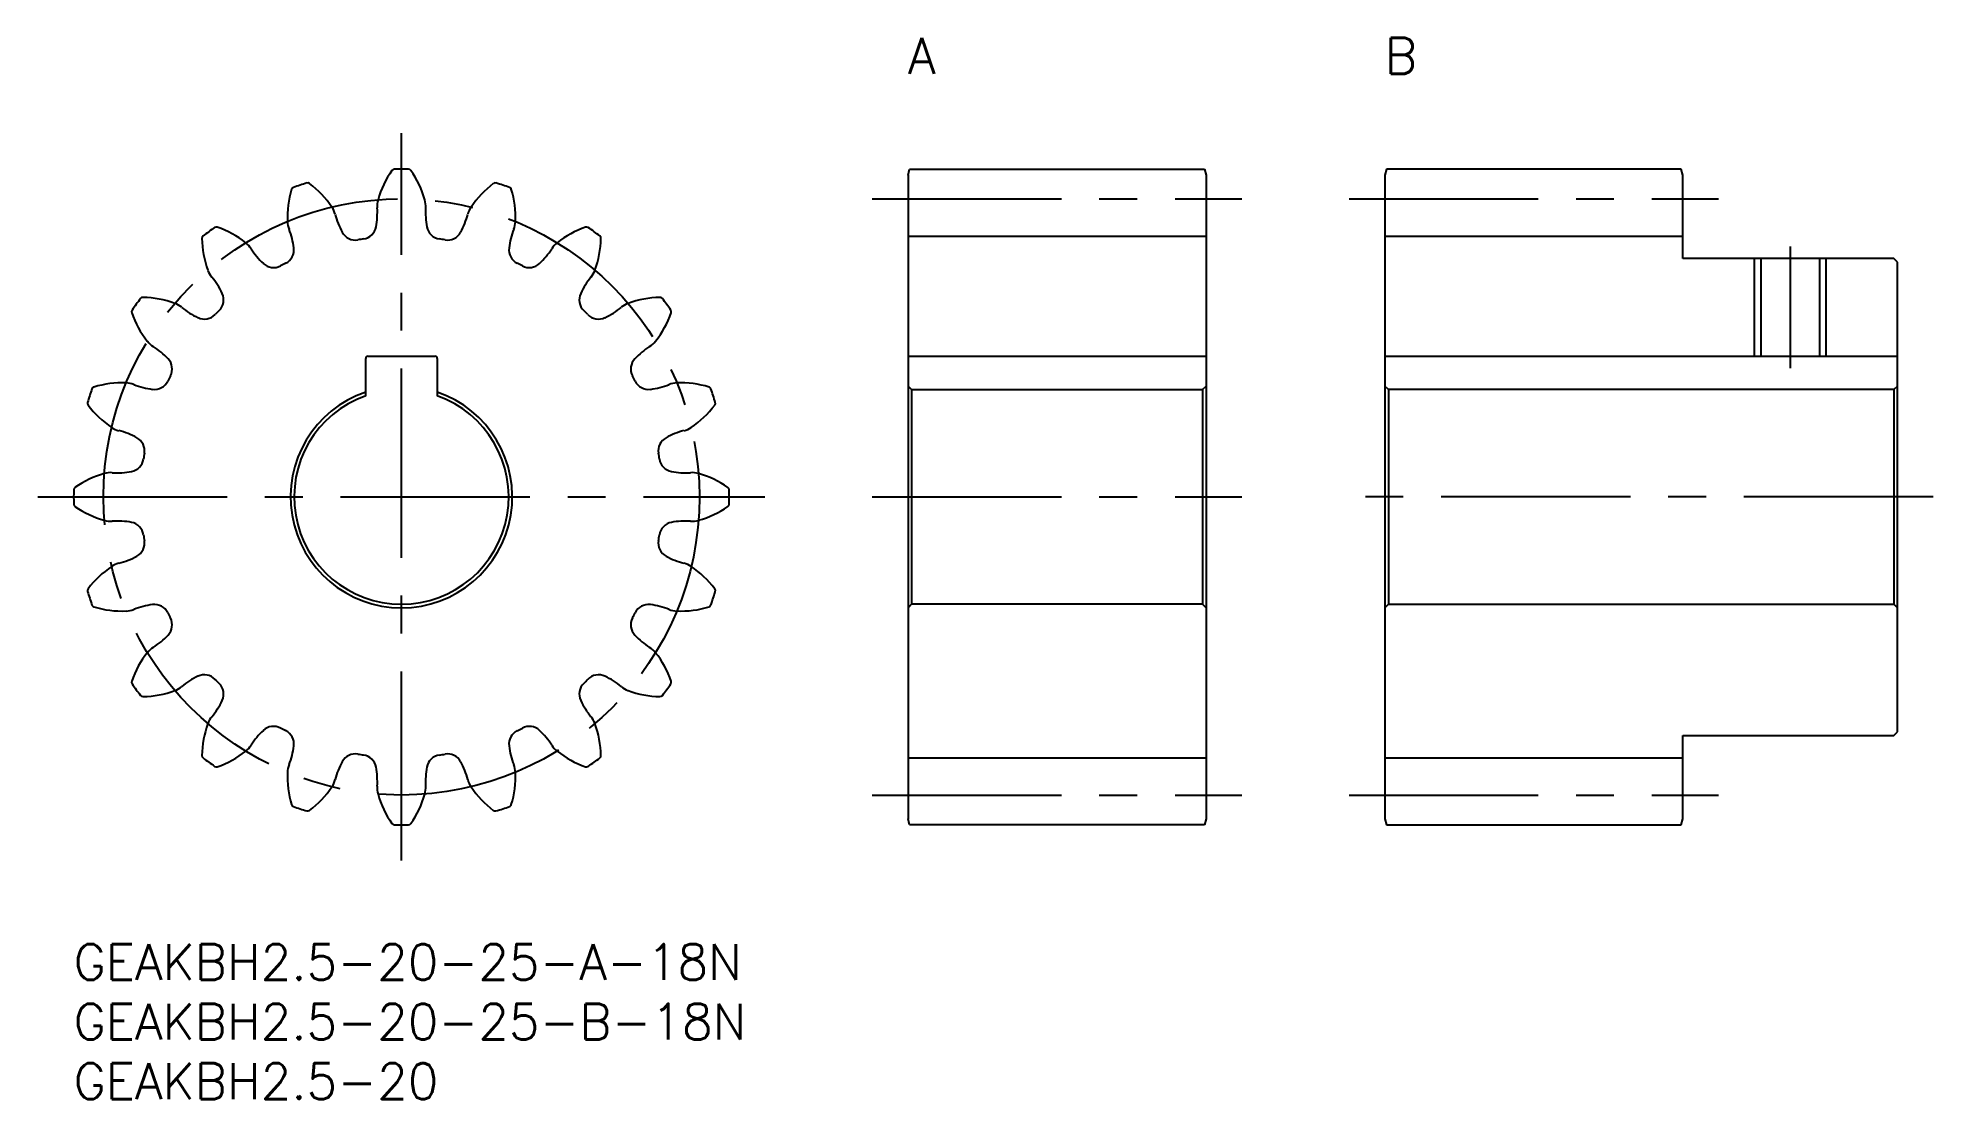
# Model space of a CAD drawing. Extents: x -3 to 156, y -13 to 76.
import ezdxf

# ---------------------------------------------------------------- set-up
doc = ezdxf.new("R2010")
doc.units = 0
doc.header["$LTSCALE"] = 0.5
doc.linetypes.add('CENTER', pattern=[50.8, 31.75, -6.35, 6.35, -6.35])
for name, color, linetype in [('MSM_CENTER', 1, 'CENTER'), ('MSM_CONTINUOUS', 7, 'CONTINUOUS'), ('MSM_NARROW', 5, 'CONTINUOUS'), ('MSM_PART_NUMBER', 7, 'CONTINUOUS')]:
    doc.layers.add(name, color=color, linetype=linetype)
doc.styles.get("Standard").update_dxf_attribs({"font": 'txt.shx', "height": 1, "bigfont": 'bigfont.shx'})

# ---------------------------------------------------------------- blocks, each defined once
blk = doc.blocks.new('*U3')
at = {"layer": 'MSM_PART_NUMBER'}
blk.add_text('GEAKBH2.5-20-25-B-18N', height=3, dxfattribs=at).set_placement((0, -8))
blk = doc.blocks.new('*U4')
at = {"layer": 'MSM_PART_NUMBER'}
blk.add_text('GEAKBH2.5-20-25-A-18N', height=3, dxfattribs=at).set_placement((0, -3))
blk = doc.blocks.new('*U5')
at = {"layer": 'MSM_PART_NUMBER'}
blk.add_text('GEAKBH2.5-20', height=3, dxfattribs=at).set_placement((0, -13))
blk = doc.blocks.new('*U6')
at = {"layer": 'MSM_PART_NUMBER'}
blk.add_text('A', height=3, dxfattribs=at).set_placement((70, 73))
blk = doc.blocks.new('*U7')
at = {"layer": 'MSM_PART_NUMBER'}
blk.add_text('B', height=3, dxfattribs=at).set_placement((110, 73))

msp = doc.modelspace()

# ---------------------------------------------------------------- linework, layer by layer
at = {"layer": 'MSM_CENTER'}
for p, q in [((27.5, 7), (27.5, 68)), ((67, 62.5), (98, 62.5)), ((107, 62.5), (138, 62.5)), ((144, 58.5), (144, 48.3)), ((-3, 37.5), (58, 37.5)), ((67, 37.5), (98, 37.5)), ((156, 37.5), (107, 37.5)), ((67, 12.5), (98, 12.5)), ((107, 12.5), (138, 12.5))]:
    msp.add_line(p, q, dxfattribs=at)
msp.add_circle((27.5, 37.5), 25, dxfattribs=at)
at = {"layer": 'MSM_CONTINUOUS'}
for p, q in [((70, 64.5), (70.13, 65)), ((70, 64.5), (70, 10.5)), ((70.13, 65), (94.87, 65)), ((94.87, 65), (95, 64.5)), ((95, 64.5), (95, 10.5)), ((110.13, 65), (110, 64.5)), ((110, 64.5), (110, 10.5)), ((134.87, 65), (110.13, 65)), ((135, 64.5), (134.87, 65)), ((135, 57.5), (135, 64.5)), ((70, 59.37), (95, 59.37)), ((110, 59.37), (135, 59.37)), ((152.7, 57.5), (135, 57.5)), ((141.54, 57.5), (141.54, 49.3)), ((146.46, 57.5), (146.46, 49.3)), ((153, 57.2), (152.7, 57.5)), ((153, 17.8), (153, 57.2)), ((24.7, 49.3), (30.3, 49.3)), ((70, 49.3), (95, 49.3)), ((110, 49.3), (153, 49.3)), ((24.5, 45.99), (24.5, 49.1)), ((30.5, 49.1), (30.5, 45.99)), ((70, 46.8), (70.3, 46.5)), ((70.3, 46.5), (70.3, 28.5)), ((70.3, 46.5), (94.7, 46.5)), ((94.7, 46.5), (95, 46.8)), ((94.7, 46.5), (94.7, 28.5)), ((110.3, 46.5), (110, 46.8)), ((110.3, 46.5), (110.3, 28.5)), ((152.7, 46.5), (110.3, 46.5)), ((153, 46.8), (152.7, 46.5)), ((152.7, 46.5), (152.7, 28.5)), ((70.3, 28.5), (70, 28.2)), ((94.7, 28.5), (70.3, 28.5)), ((95, 28.2), (94.7, 28.5)), ((110, 28.2), (110.3, 28.5)), ((110.3, 28.5), (152.7, 28.5)), ((152.7, 28.5), (153, 28.2)), ((135, 17.5), (152.7, 17.5)), ((135, 10.5), (135, 17.5)), ((152.7, 17.5), (153, 17.8)), ((70, 15.62), (95, 15.62)), ((110, 15.62), (135, 15.62)), ((70.13, 10), (70, 10.5)), ((94.87, 10), (70.13, 10)), ((95, 10.5), (94.87, 10)), ((110, 10.5), (110.13, 10)), ((110.13, 10), (134.87, 10)), ((134.87, 10), (135, 10.5))]:
    msp.add_line(p, q, dxfattribs=at)
for centre, radius, start, end in [((27.5, 37.5), 27.5, 106.7562, 109.2438), ((19.64, 63.59), 0.25, 53.1204, 106.7562), ((14.99, 57.39), 8, 33.5, 53.1204), ((33.25, 60.29), 8, 144.8796, 164.5), ((26.91, 64.74), 0.25, 91.2438, 144.8796), ((27.5, 37.5), 27.5, 88.7562, 91.2438), ((28.09, 64.74), 0.25, 35.1204, 88.7562), ((21.75, 60.29), 8, 15.5, 35.1204), ((40.01, 57.39), 8, 126.8796, 146.5), ((35.36, 63.59), 0.25, 73.2438, 126.8796), ((27.5, 37.5), 27.5, 70.7562, 73.2438), ((25.93, 60.95), 8, 162.8796, 182.5), ((18.52, 63.23), 0.25, 109.2438, 162.8796), ((27.5, 61.88), 2.04, 164.5, 183.3419), ((27.5, 61.88), 2.04, 356.6581, 15.5), ((36.48, 63.23), 0.25, 17.1204, 70.7562), ((29.07, 60.95), 8, 357.5, 17.1204), ((19.97, 60.69), 2.04, 182.5, 201.3419), ((19.97, 60.69), 2.04, 14.6581, 33.5), ((28.39, 62.89), 6.67, 194.6581, 208.5573), ((18.81, 61.37), 6.67, 349.4427, 3.3419), ((36.19, 61.37), 6.67, 176.6581, 190.5573), ((26.61, 62.89), 6.67, 331.4427, 345.3419), ((35.03, 60.69), 2.04, 146.5, 165.3419), ((35.03, 60.69), 2.04, 338.6581, 357.5), ((11.01, 59.19), 0.25, 127.2438, 180.8796), ((18.76, 59.31), 8, 180.8796, 200.5), ((27.5, 37.5), 27.5, 124.7562, 127.2438), ((11.97, 59.89), 0.25, 71.1204, 124.7562), ((9.46, 52.56), 8, 51.5, 71.1204), ((11.86, 57.52), 6.67, 7.4427, 21.3419), ((23.63, 60.3), 1.25, 208.5573, 279.6395), ((27.5, 37.5), 21.87, 98.3605, 99.6395), ((24.14, 60.38), 1.25, 278.3605, 349.4427), ((30.86, 60.38), 1.25, 190.5573, 261.6395), ((27.5, 37.5), 21.87, 80.3605, 81.6395), ((31.37, 60.3), 1.25, 260.3605, 331.4427), ((43.14, 57.52), 6.67, 158.6581, 172.5573), ((45.54, 52.56), 8, 108.8796, 128.5), ((43.03, 59.89), 0.25, 55.2438, 108.8796), ((27.5, 37.5), 27.5, 52.7562, 55.2438), ((36.24, 59.31), 8, 339.5, 359.1204), ((43.99, 59.19), 0.25, 359.1204, 52.7562), ((13.17, 57.22), 2.04, 32.6581, 51.5), ((20.5, 61.92), 6.67, 212.6581, 226.5573), ((17.23, 58.22), 1.25, 296.3605, 7.4427), ((37.77, 58.22), 1.25, 172.5573, 243.6395), ((34.5, 61.92), 6.67, 313.4427, 327.3419), ((41.83, 57.22), 2.04, 128.5, 147.3419), ((13.17, 57.22), 2.04, 200.5, 219.3419), ((6.44, 51.71), 6.67, 25.4427, 39.3419), ((16.77, 57.99), 1.25, 226.5573, 297.6395), ((27.5, 37.5), 21.87, 116.3605, 117.6395), ((27.5, 37.5), 21.87, 62.3605, 63.6395), ((38.23, 57.99), 1.25, 242.3605, 313.4427), ((48.56, 51.71), 6.67, 140.6581, 154.5573), ((41.83, 57.22), 2.04, 320.6581, 339.5), ((27.5, 37.5), 27.5, 142.7562, 145.2438), ((5.81, 53.99), 0.25, 89.1204, 142.7562), ((5.69, 46.24), 8, 69.5, 89.1204), ((11.33, 54.03), 1.25, 314.3605, 25.4427), ((43.67, 54.03), 1.25, 154.5573, 225.6395), ((49.31, 46.24), 8, 90.8796, 110.5), ((49.19, 53.99), 0.25, 37.2438, 90.8796), ((27.5, 37.5), 27.5, 34.7562, 37.2438), ((5.11, 53.03), 0.25, 145.2438, 198.8796), ((12.44, 55.54), 8, 198.8796, 218.5), ((7.78, 51.83), 2.04, 50.6581, 69.5), ((13.29, 58.56), 6.67, 230.6581, 244.5573), ((10.97, 53.67), 1.25, 244.5573, 315.6395), ((27.5, 37.5), 21.87, 134.3605, 135.6395), ((27.5, 37.5), 21.87, 44.3605, 45.6395), ((44.03, 53.67), 1.25, 224.3605, 295.4427), ((41.71, 58.56), 6.67, 295.4427, 309.3419), ((47.22, 51.83), 2.04, 110.5, 129.3419), ((42.56, 55.54), 8, 321.5, 341.1204), ((49.89, 53.03), 0.25, 341.1204, 34.7562), ((7.78, 51.83), 2.04, 218.5, 237.3419), ((3.08, 44.5), 6.67, 43.4427, 57.3419), ((24.7, 49.1), 0.2, 90, 180), ((30.3, 49.1), 0.2, 0, 90), ((51.92, 44.5), 6.67, 122.6581, 136.5573), ((47.22, 51.83), 2.04, 302.6581, 321.5), ((7.01, 48.23), 1.25, 332.3605, 43.4427), ((47.99, 48.23), 1.25, 136.5573, 207.6395), ((27.5, 37.5), 27.5, 160.7562, 163.2438), ((1.77, 46.48), 0.25, 107.1204, 160.7562), ((4.05, 39.07), 8, 87.5, 107.1204), ((4.31, 45.03), 2.04, 68.6581, 87.5), ((7.48, 53.14), 6.67, 248.6581, 262.5573), ((6.78, 47.77), 1.25, 262.5573, 333.6395), ((27.5, 37.5), 21.88, 152.3605, 153.6395), ((27.5, 37.5), 9.3, 108.8191, 71.1809), ((27.5, 37.5), 21.87, 26.3605, 27.6395), ((48.22, 47.77), 1.25, 206.3605, 277.4427), ((47.52, 53.14), 6.67, 277.4427, 291.3419), ((50.69, 45.03), 2.04, 92.5, 111.3419), ((50.95, 39.07), 8, 72.8796, 92.5), ((53.23, 46.48), 0.25, 19.2438, 72.8796), ((27.5, 37.5), 27.5, 16.7562, 19.2438), ((1.41, 45.36), 0.25, 163.2438, 216.8796), ((7.61, 50.01), 8, 216.8796, 236.5), ((27.5, 37.5), 9, 109.4712, 70.5288), ((47.39, 50.01), 8, 303.5, 323.1204), ((53.59, 45.36), 0.25, 323.1204, 16.7562), ((4.31, 45.03), 2.04, 236.5, 255.3419), ((2.11, 36.61), 6.67, 61.4427, 75.3419), ((52.89, 36.61), 6.67, 104.6581, 118.5573), ((50.69, 45.03), 2.04, 284.6581, 303.5), ((4.7, 41.37), 1.25, 350.3605, 61.4427), ((50.3, 41.37), 1.25, 118.5573, 189.6395), ((4.62, 40.86), 1.25, 280.5573, 351.6395), ((27.5, 37.5), 21.87, 170.3605, 171.6395), ((27.5, 37.5), 21.88, 8.3605, 9.6395), ((50.38, 40.86), 1.25, 188.3605, 259.4427), ((0.26, 38.09), 0.25, 125.1204, 178.7562), ((4.71, 31.75), 8, 105.5, 125.1204), ((3.12, 37.5), 2.04, 86.6581, 105.5), ((3.63, 46.19), 6.67, 266.6581, 280.5573), ((51.37, 46.19), 6.67, 259.4427, 273.3419), ((51.88, 37.5), 2.04, 74.5, 93.3419), ((50.29, 31.75), 8, 54.8796, 74.5), ((54.74, 38.09), 0.25, 1.2438, 54.8796), ((27.5, 37.5), 27.5, 178.7562, 181.2438), ((0.26, 36.91), 0.25, 181.2438, 234.8796), ((4.71, 43.25), 8, 234.8796, 254.5), ((50.29, 43.25), 8, 285.5, 305.1204), ((54.74, 36.91), 0.25, 305.1204, 358.7562), ((27.5, 37.5), 27.5, 358.7562, 1.2438), ((3.12, 37.5), 2.04, 254.5, 273.3419), ((3.63, 28.81), 6.67, 79.4427, 93.3419), ((4.62, 34.14), 1.25, 8.3605, 79.4427), ((50.38, 34.14), 1.25, 100.5573, 171.6395), ((51.37, 28.81), 6.67, 86.6581, 100.5573), ((51.88, 37.5), 2.04, 266.6581, 285.5), ((4.7, 33.63), 1.25, 298.5573, 9.6395), ((27.5, 37.5), 21.87, 188.3605, 189.6395), ((50.3, 33.63), 1.25, 170.3605, 241.4427), ((27.5, 37.5), 21.87, 350.3605, 351.6395), ((4.31, 29.97), 2.04, 104.6581, 123.5), ((2.11, 38.39), 6.67, 284.6581, 298.5573), ((52.89, 38.39), 6.67, 241.4427, 255.3419), ((50.69, 29.97), 2.04, 56.5, 75.3419), ((7.61, 24.99), 8, 123.5, 143.1204), ((47.39, 24.99), 8, 36.8796, 56.5), ((1.41, 29.64), 0.25, 143.1204, 196.7562), ((27.5, 37.5), 27.5, 196.7562, 199.2438), ((27.5, 37.5), 27.5, 340.7562, 343.2438), ((53.59, 29.64), 0.25, 343.2438, 36.8796), ((1.77, 28.52), 0.25, 199.2438, 252.8796), ((4.05, 35.93), 8, 252.8796, 272.5), ((4.31, 29.97), 2.04, 272.5, 291.3419), ((7.48, 21.86), 6.67, 97.4427, 111.3419), ((6.78, 27.23), 1.25, 26.3605, 97.4427), ((27.5, 37.5), 21.88, 206.3605, 207.6395), ((7.01, 26.77), 1.25, 316.5573, 27.6395), ((47.99, 26.77), 1.25, 152.3605, 223.4427), ((27.5, 37.5), 21.87, 332.3605, 333.6395), ((48.22, 27.23), 1.25, 82.5573, 153.6395), ((47.52, 21.86), 6.67, 68.6581, 82.5573), ((50.69, 29.97), 2.04, 248.6581, 267.5), ((50.95, 35.93), 8, 267.5, 287.1204), ((53.23, 28.52), 0.25, 287.1204, 340.7562), ((3.08, 30.5), 6.67, 302.6581, 316.5573), ((51.92, 30.5), 6.67, 223.4427, 237.3419), ((12.44, 19.46), 8, 141.5, 161.1204), ((7.78, 23.17), 2.04, 122.6581, 141.5), ((47.22, 23.17), 2.04, 38.5, 57.3419), ((42.56, 19.46), 8, 18.8796, 38.5), ((13.29, 16.44), 6.67, 115.4427, 129.3419), ((10.97, 21.33), 1.25, 44.3605, 115.4427), ((44.03, 21.33), 1.25, 64.5573, 135.6395), ((41.71, 16.44), 6.67, 50.6581, 64.5573), ((5.11, 21.97), 0.25, 161.1204, 214.7562), ((27.5, 37.5), 27.5, 214.7562, 217.2438), ((5.81, 21.01), 0.25, 217.2438, 270.8796), ((5.69, 28.76), 8, 270.8796, 290.5), ((7.78, 23.17), 2.04, 290.5, 309.3419), ((27.5, 37.5), 21.88, 224.3605, 225.6395), ((11.33, 20.97), 1.25, 334.5573, 45.6395), ((43.67, 20.97), 1.25, 134.3605, 205.4427), ((27.5, 37.5), 21.87, 314.3605, 315.6395), ((47.22, 23.17), 2.04, 230.6581, 249.5), ((49.31, 28.76), 8, 249.5, 269.1204), ((49.19, 21.01), 0.25, 269.1204, 322.7562), ((27.5, 37.5), 27.5, 322.7562, 325.2438), ((49.89, 21.97), 0.25, 325.2438, 18.8796), ((6.44, 23.29), 6.67, 320.6581, 334.5573), ((48.56, 23.29), 6.67, 205.4427, 219.3419), ((18.76, 15.69), 8, 159.5, 179.1204), ((13.17, 17.78), 2.04, 140.6581, 159.5), ((20.5, 13.08), 6.67, 133.4427, 147.3419), ((16.77, 17.01), 1.25, 62.3605, 133.4427), ((27.5, 37.5), 21.87, 242.3605, 243.6395), ((17.23, 16.78), 1.25, 352.5573, 63.6395), ((37.77, 16.78), 1.25, 116.3605, 187.4427), ((27.5, 37.5), 21.88, 296.3605, 297.6395), ((38.23, 17.01), 1.25, 46.5573, 117.6395), ((34.5, 13.08), 6.67, 32.6581, 46.5573), ((41.83, 17.78), 2.04, 20.5, 39.3419), ((36.24, 15.69), 8, 0.8796, 20.5), ((9.46, 22.44), 8, 288.8796, 308.5), ((13.17, 17.78), 2.04, 308.5, 327.3419), ((11.86, 17.48), 6.67, 338.6581, 352.5573), ((23.63, 14.7), 1.25, 80.3605, 151.4427), ((27.5, 37.5), 21.87, 260.3605, 261.6395), ((27.5, 37.5), 21.88, 278.3605, 279.6395), ((31.37, 14.7), 1.25, 28.5573, 99.6395), ((43.14, 17.48), 6.67, 187.4427, 201.3419), ((41.83, 17.78), 2.04, 212.6581, 231.5), ((45.54, 22.44), 8, 231.5, 251.1204), ((11.01, 15.81), 0.25, 179.1204, 232.7562), ((27.5, 37.5), 27.5, 232.7562, 235.2438), ((11.97, 15.11), 0.25, 235.2438, 288.8796), ((19.97, 14.31), 2.04, 158.6581, 177.5), ((25.93, 14.05), 8, 177.5, 197.1204), ((28.39, 12.11), 6.67, 151.4427, 165.3419), ((24.14, 14.62), 1.25, 10.5573, 81.6395), ((18.81, 13.63), 6.67, 356.6581, 10.5573), ((36.19, 13.63), 6.67, 169.4427, 183.3419), ((30.86, 14.62), 1.25, 98.3605, 169.4427), ((26.61, 12.11), 6.67, 14.6581, 28.5573), ((29.07, 14.05), 8, 342.8796, 2.5), ((35.03, 14.31), 2.04, 2.5, 21.3419), ((43.03, 15.11), 0.25, 251.1204, 304.7562), ((27.5, 37.5), 27.5, 304.7562, 307.2438), ((43.99, 15.81), 0.25, 307.2438, 0.8796), ((14.99, 17.61), 8, 306.8796, 326.5), ((19.97, 14.31), 2.04, 326.5, 345.3419), ((27.5, 13.12), 2.04, 176.6581, 195.5), ((27.5, 13.12), 2.04, 344.5, 3.3419), ((35.03, 14.31), 2.04, 194.6581, 213.5), ((40.01, 17.61), 8, 213.5, 233.1204), ((18.52, 11.77), 0.25, 197.1204, 250.7562), ((27.5, 37.5), 27.5, 250.7562, 253.2438), ((19.64, 11.41), 0.25, 253.2438, 306.8796), ((33.25, 14.71), 8, 195.5, 215.1204), ((21.75, 14.71), 8, 324.8796, 344.5), ((35.36, 11.41), 0.25, 233.1204, 286.7562), ((27.5, 37.5), 27.5, 286.7562, 289.2438), ((36.48, 11.77), 0.25, 289.2438, 342.8796), ((26.91, 10.26), 0.25, 215.1204, 268.7562), ((27.5, 37.5), 27.5, 268.7562, 271.2438), ((28.09, 10.26), 0.25, 271.2438, 324.8796)]:
    msp.add_arc(centre, radius, start, end, dxfattribs=at)
at = {"layer": 'MSM_NARROW'}
for p, q in [((141, 57.5), (141, 49.3)), ((147, 57.5), (147, 49.3))]:
    msp.add_line(p, q, dxfattribs=at)

# ---------------------------------------------------------------- block references
at = {"layer": 'MSM_CONTINUOUS'}
for name in ['*U6', '*U7', '*U4', '*U3', '*U5']:
    msp.add_blockref(name, (0, 0), dxfattribs=at)

doc.saveas('drawing.dxf')
